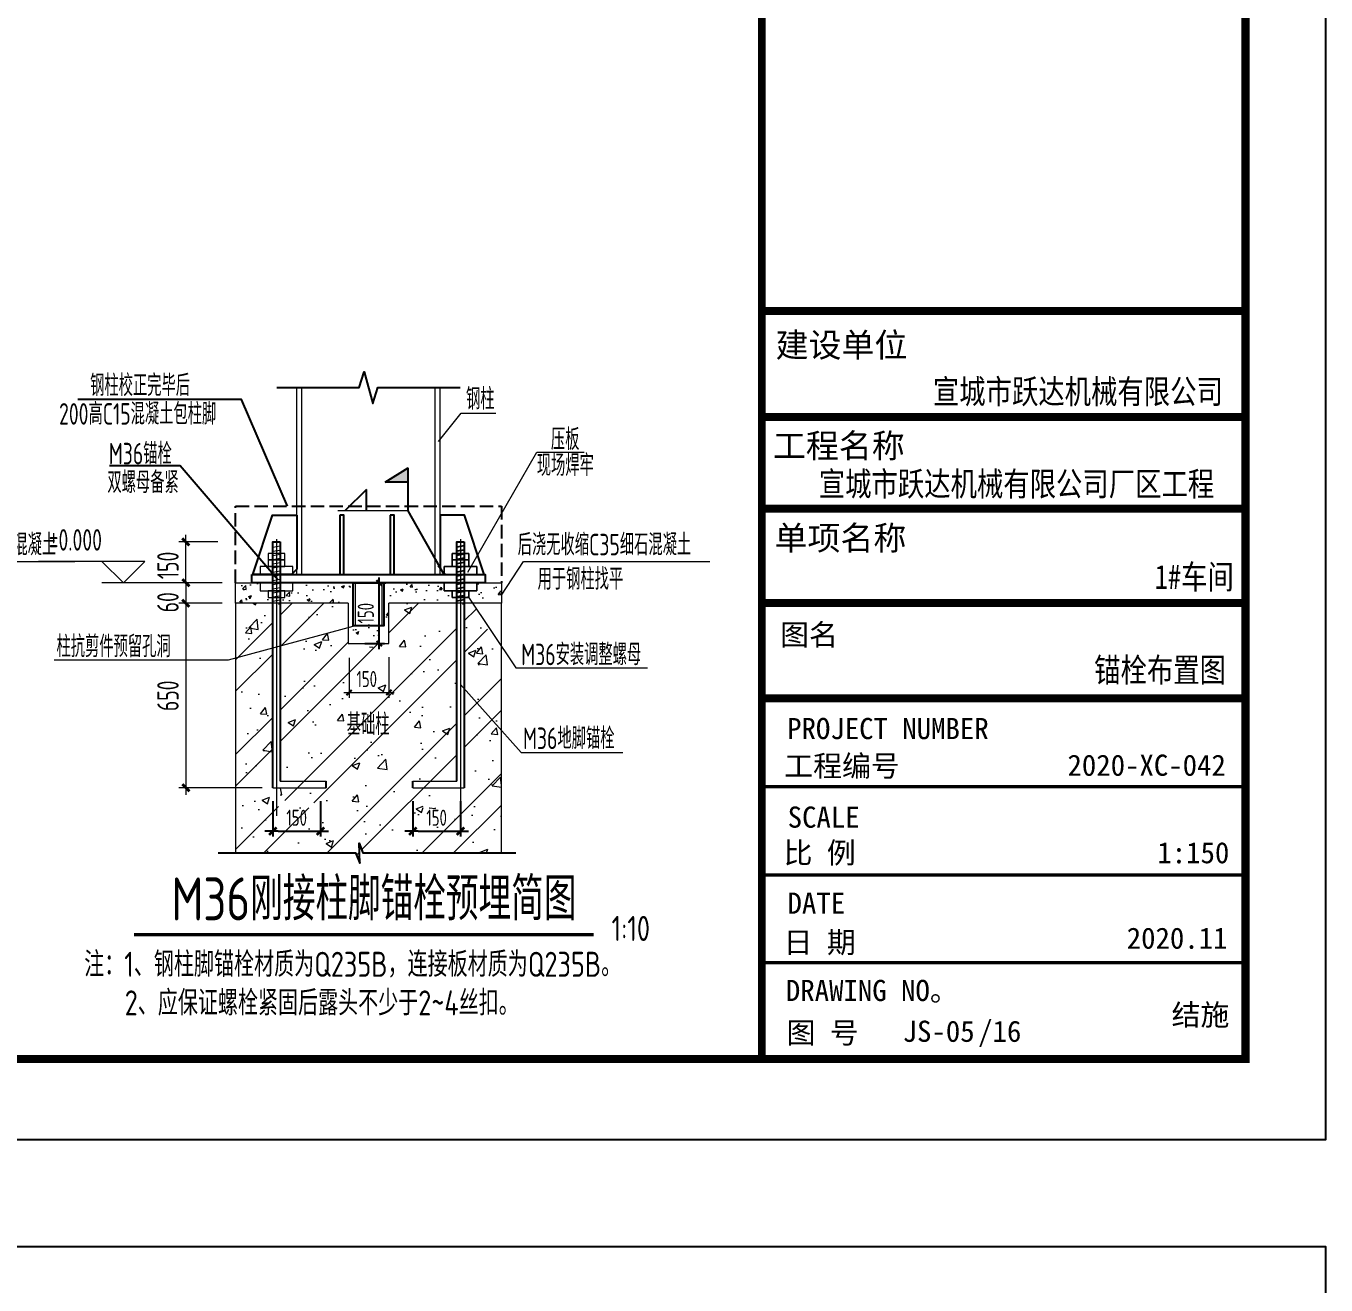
# Model space of a CAD drawing. Extents: x 69728788 to 149766163, y 20718153 to 43663798.
# Drawn here: x 74908343 to 74932569, y 21604096 to 21627556 of the extents above; entities that cross this region are included whole.
import ezdxf
from ezdxf.enums import TextEntityAlignment as Align

# ---------------------------------------------------------------- set-up
doc = ezdxf.new("R2010")
doc.units = 0
doc.header["$LTSCALE"] = 1000
doc.header["$MEASUREMENT"] = 0
doc.linetypes.add('DASH', pattern=[0.35, 0.25, -0.1])
doc.linetypes.add('HIDDEN', pattern=[0.375, 0.25, -0.125])
doc.layers.get('0').update_dxf_attribs({"linetype": 'CONTINUOUS'})
doc.layers.get('DEFPOINTS').update_dxf_attribs({"linetype": 'CONTINUOUS'})
for name, color, linetype in [('A-1', 1, 'CONTINUOUS'), ('AXIS', 3, 'CONTINUOUS'), ('BOLT', 2, 'CONTINUOUS'), ('COLU', 7, 'CONTINUOUS'), ('DIM', 3, 'CONTINUOUS'), ('NUM', 7, 'CONTINUOUS'), ('PUB_TITLE', 4, 'CONTINUOUS'), ('TEXT', 7, 'CONTINUOUS'), ('THIN', 7, 'CONTINUOUS'), ('WALL', 4, 'CONTINUOUS'), ('WELD', 7, 'CONTINUOUS'), ('图框', 253, 'CONTINUOUS'), ('引线', 254, 'CONTINUOUS'), ('虚线', 5, 'HIDDEN'), ('钢板', 4, 'CONTINUOUS'), ('钢柱', 3, 'CONTINUOUS')]:
    doc.layers.add(name, color=color, linetype=linetype)
for name, color, linetype, lineweight in [('加强板', 3, 'CONTINUOUS', 20), ('填满-深', 8, 'CONTINUOUS', 5), ('砼柱', 7, 'CONTINUOUS', 20)]:
    doc.layers.add(name, color=color, linetype=linetype, lineweight=lineweight)
doc.styles.add('-黑体', font='simhei.ttf')
doc.styles.add('TSSD_Dimension', font='Tssdeng.shx', dxfattribs={"width": 0.7, "bigfont": 'hztxt.shx'})
doc.styles.add('TSSD_Label', font='tssdeng.shx', dxfattribs={"width": 0.6, "bigfont": 'hztxt.shx'})
doc.styles.add('TSSD_NORM', font='Tssdeng.shx', dxfattribs={"width": 0.65, "bigfont": 'hztxt.shx'})
doc.styles.add('TSSD_Rein', font='atssdeng.shx', dxfattribs={"width": 0.7, "bigfont": 'atssdchn.shx'})
doc.styles.add('宋体', font='', dxfattribs={"width": 0.8})
doc.styles.add('黑体', font='simhei.ttf', dxfattribs={"width": 0.6, "height": 4.3})
doc.styles.get('宋体').set_extended_font_data('SimSun')
doc.dimstyles.new('TSSD_100_100', dxfattribs={"dimtxt": 300, "dimasz": 100, "dimexe": 100, "dimexo": 250, "dimgap": 100, "dimtad": 1, "dimdec": 0, "dimzin": 0, "dimdsep": 46, "dimtxsty": 'TSSD_Dimension', "dimblk": '_tsdbk', "dimcen": 0, "dimclrt": 7, "dimadec": 0, "dimazin": 0, "dimtfac": 1, "dimtdec": 0, "dimtix": 1, "dimtmove": 2, "dimatfit": 3, "dimldrblk": '_tsdbk', "dimfxl": 250, "dimtolj": 1, "dimtzin": 0, "dimarcsym": 0})
doc.dimstyles.new('TSSD_20_100', dxfattribs={"dimtxt": 300, "dimasz": 100, "dimexe": 100, "dimexo": 250, "dimgap": 100, "dimtad": 1, "dimdec": 0, "dimlfac": 0.2, "dimzin": 0, "dimdsep": 46, "dimtxsty": 'TSSD_Dimension', "dimblk": 'ARCHTICK', "dimcen": 0, "dimdle": 100, "dimclrt": 7, "dimadec": 0, "dimazin": 0, "dimtfac": 1, "dimtdec": 0, "dimtix": 1, "dimtmove": 2, "dimatfit": 3, "dimfxl": 1, "dimtolj": 1, "dimtzin": 0, "dimarcsym": 0})
doc.dimstyles.new('TSSD_LEADER_STYLE_200.0', dxfattribs={"dimtxt": 0.18, "dimasz": 200, "dimexe": 0.18, "dimexo": 0.0625, "dimgap": 0.09, "dimtad": 0, "dimtih": 1, "dimtoh": 1, "dimdec": 4, "dimzin": 0, "dimdsep": 46, "dimtxsty": 'Standard', "dimcen": 0.09, "dimadec": 0, "dimazin": 0, "dimtfac": 1, "dimtdec": 4, "dimtofl": 0, "dimtmove": 0, "dimatfit": 3, "dimfxl": 1, "dimtolj": 1, "dimtzin": 0, "dimarcsym": 0})
pattern_1 = [(10, (75202589.76, 21417710.86), (-13.230337, 75.032972), [])]

# ---------------------------------------------------------------- blocks, each defined once
blk = doc.blocks.new('_ArchTick')
at = {"color": 0, "linetype": 'ByBlock', "const_width": 0.4}
blk.add_lwpolyline([(-0.5, -0.5), (0.5, 0.5)], dxfattribs=at)
blk = doc.blocks.new('*D363')
at = {"layer": 'DEFPOINTS', "color": 0}
for p in [(74914401, 21617181), (74914925, 21617181), (74914406, 21616047)]:
    blk.add_point(p, dxfattribs=at)
at = {"layer": 'DIM', "color": 0, "lineweight": -2}
for p, q in [((74914651, 21617181), (74915025, 21617181)), ((74914925, 21615947), (74914925, 21617281)), ((74914656, 21616047), (74915025, 21616047))]:
    blk.add_line(p, q, dxfattribs=at)
at = {"layer": 'DIM', "color": 0, "lineweight": -2, "xscale": 100, "yscale": 100, "zscale": 100}
for p, rotation in [((74914925, 21617181), 90), ((74914925, 21616047), 270)]:
    blk.add_blockref('_ArchTick', p, dxfattribs=dict(at, rotation=rotation))
at = {"layer": 'DIM', "color": 7, "lineweight": 5, "insert": (74914675, 21616614), "char_height": 300, "attachment_point": 5, "rotation": 90, "style": 'TSSD_Dimension'}
blk.add_mtext('\\A1;150', dxfattribs=at)
blk = doc.blocks.new('_WELD001')
at = {"linetype": 'ByBlock'}
h = blk.add_hatch(color=0, dxfattribs=at)
h.paths.add_polyline_path([(0.8, 1), (0, 1.5), (0, 1)])
edge = h.paths.add_edge_path()
edge.add_line((0, 0), (0, 1.5))
at = {"color": 0, "linetype": 'ByBlock'}
for p, q in [((0, 0), (0, 1.5)), ((0.8, 1), (0, 1.5)), ((0, 1), (0.8, 1))]:
    blk.add_line(p, q, dxfattribs=at)
blk = doc.blocks.new('_WELD004')
at = {"color": 0, "linetype": 'ByBlock'}
for p, q in [((0, 1), (1, 0)), ((0, 0), (0, 1))]:
    blk.add_line(p, q, dxfattribs=at)
blk = doc.blocks.new('_tsdbk')
blk.add_line((-1, 0), (1.5, 0))
at = {"const_width": 0.5}
blk.add_lwpolyline([(-0.7, -0.7), (0.7, 0.7)], dxfattribs=at)
blk = doc.blocks.new('*D364')
at = {"layer": 'DEFPOINTS', "color": 0}
for p in [(74915551, 21613361), (74916440, 21613361), (74916440, 21612553)]:
    blk.add_point(p, dxfattribs=at)
at = {"layer": 'DIM', "color": 0, "lineweight": -2}
for p, q in [((74915551, 21613111), (74915551, 21612453)), ((74916440, 21613111), (74916440, 21612453)), ((74915651, 21612553), (74916340, 21612553))]:
    blk.add_line(p, q, dxfattribs=at)
at = {"layer": 'DIM', "color": 0, "lineweight": -2, "xscale": 100, "yscale": 100, "zscale": 100, "rotation": 180}
blk.add_blockref('_tsdbk', (74915551, 21612553), dxfattribs=at)
at = {"layer": 'DIM', "color": 0, "lineweight": -2, "xscale": 100, "yscale": 100, "zscale": 100}
blk.add_blockref('_tsdbk', (74916440, 21612553), dxfattribs=at)
at = {"layer": 'DIM', "color": 7, "insert": (74915995, 21612803), "char_height": 300, "attachment_point": 5, "style": 'TSSD_Dimension'}
blk.add_mtext('\\A1;150', dxfattribs=at)
blk = doc.blocks.new('*D365')
at = {"layer": 'DEFPOINTS', "color": 0}
for p in [(74912942, 21613361), (74913831, 21613361), (74913831, 21612553)]:
    blk.add_point(p, dxfattribs=at)
at = {"layer": 'DIM', "color": 0, "lineweight": -2}
for p, q in [((74912942, 21613111), (74912942, 21612453)), ((74913831, 21613111), (74913831, 21612453)), ((74913042, 21612553), (74913731, 21612553))]:
    blk.add_line(p, q, dxfattribs=at)
at = {"layer": 'DIM', "color": 0, "lineweight": -2, "xscale": 100, "yscale": 100, "zscale": 100, "rotation": 180}
blk.add_blockref('_tsdbk', (74912942, 21612553), dxfattribs=at)
at = {"layer": 'DIM', "color": 0, "lineweight": -2, "xscale": 100, "yscale": 100, "zscale": 100}
blk.add_blockref('_tsdbk', (74913831, 21612553), dxfattribs=at)
at = {"layer": 'DIM', "color": 7, "insert": (74913387, 21612803), "char_height": 300, "attachment_point": 5, "style": 'TSSD_Dimension'}
blk.add_mtext('\\A1;150', dxfattribs=at)

msp = doc.modelspace()

# ---------------------------------------------------------------- hatches: boundary and pattern name
at = {"layer": '填满-深'}
h = msp.add_hatch(dxfattribs=at)
h.set_pattern_fill('_USER', color=256, scale=76.190476, angle=10, style=0, pattern_type=0)
h.set_pattern_definition(pattern_1)
h.paths.add_polyline_path([(74912942.5, 21617923.3), (74913079.6, 21617923.3), (74913079.6, 21616780.4), (74912942.5, 21616780.4)])
h = msp.add_hatch(dxfattribs=at)
h.set_pattern_fill('_USER', color=256, scale=76.190476, angle=10, style=0, pattern_type=0)
h.set_pattern_definition(pattern_1)
h.paths.add_polyline_path([(74912942.5, 21617923.3), (74913079.6, 21617923.3), (74913079.6, 21616780.4), (74912942.5, 21616780.4)])
h = msp.add_hatch(dxfattribs=at)
h.set_pattern_fill('_USER', color=256, scale=76.190476, angle=10, style=0, pattern_type=0)
h.set_pattern_definition([(10, (75206018.33, 21417722.82), (-13.230337, 75.032972), [])])
h.paths.add_polyline_path([(74916371, 21617935.3), (74916508.2, 21617935.3), (74916508.2, 21616792.4), (74916371, 21616792.4)])
h = msp.add_hatch(dxfattribs=at)
h.set_pattern_fill('_USER', color=256, scale=76.190476, angle=10, style=0, pattern_type=0)
h.set_pattern_definition([(10, (75206018.33, 21417710.86), (-13.230337, 75.032972), [])])
h.paths.add_polyline_path([(74916371, 21617923.3), (74916508.2, 21617923.3), (74916508.2, 21616780.4), (74916371, 21616780.4)])
h = msp.add_hatch(dxfattribs=at)
h.set_pattern_fill('AR-CONC', color=256, scale=76.190476, style=0)
h.set_pattern_definition([(50, (74714741.17, 21586177.7), (546.4839, -47.81115), [57.1429, -628.5714]), (355, (74714741.17, 21586177.7), (-105.7153, 573.0988), [45.7143, -502.8571]), (100.4514, (74714786.7, 21586173.7), (440.769, 525.2873), [48.564, -534.2035]), (46.1842, (74714741.2, 21586330.1), (813.136, -126.1097), [85.7143, -942.857]), (96.6356, (74714808.9, 21586319.56), (712.124, 742.185), [72.846, -801.305]), (351.1842, (74714741.2, 21586330.1), (712.1234, 742.1856), [68.5714, -754.2857]), (21, (74714817.36, 21586291.97), (454.7863, -306.75725), [57.1429, -628.5714]), (326, (74714817.36, 21586291.97), (185.3831, 552.4953), [45.7143, -502.8571]), (71.4514, (74714855.26, 21586266.4), (640.1696, 245.7375), [48.564, -534.2035]), (37.5, (74714741.17, 21586177.69), (9.26465, 253.63341), [0, -496.7619, 0, -510.4762, 0, -504.7619]), (7.5, (74714741.17, 21586177.69), (200.43393, 300.50416), [0, -291.0476, 0, -485.33333, 0, -192.38095]), (327.5, (74714571.27, 21586177.69), (406.72186, -17.18466), [0, -190.4762, 0, -594.2857, 0, -788.57143]), (317.5, (74714495.08, 21586177.7), (444.3323, 76.27046), [0, -247.61905, 0, -394.6667, 0, -560])])
h.paths.add_polyline_path([(74912942.5, 21616906.5), (74912858.6, 21616906.5), (74912858.6, 21617028.4), (74912706.3, 21617028.4), (74912706.3, 21617180.8), (74912249.1, 21617180.8), (74912249.1, 21616799.8), (74912942.5, 21616799.8)])
h.paths.add_polyline_path([(74914441.9, 21617180.8), (74913315.8, 21617180.8), (74913315.8, 21617028.4), (74913163.4, 21617028.4), (74913163.4, 21616906.5), (74913079.6, 21616906.5), (74913079.6, 21616799.8), (74914344.4, 21616799.8), (74914344.4, 21616183.6), (74914725.3, 21616183.6), (74914725.3, 21616517.7), (74914441.9, 21616517.7)])
h.paths.add_polyline_path([(74916134.8, 21617180.8), (74915008.8, 21617180.8), (74915008.8, 21616517.7), (74914725.3, 21616517.7), (74914725.3, 21616183.6), (74915106.3, 21616183.6), (74915106.3, 21616799.8), (74916371, 21616799.8), (74916371, 21616906.5), (74916287.2, 21616906.5), (74916287.2, 21617028.4), (74916134.8, 21617028.4)])
h.paths.add_polyline_path([(74917201.5, 21617180.8), (74916744.4, 21617180.8), (74916744.4, 21617028.4), (74916680.9, 21617028.4), (74916941, 21616799.8), (74917201.5, 21616799.8)])
h.paths.add_polyline_path([(74915211.1, 21616678.6), (74915211.1, 21617019.9), (74915461.1, 21617019.9), (74915461.1, 21616678.6)], flags=25)
h = msp.add_hatch(dxfattribs=at)
h.set_pattern_fill('ANSI32', color=256, scale=3333.333333, style=0)
h.set_pattern_definition([(45, (74714741.2, 21586177.7), (-883.8835, 883.8835), []), (45, (74715330.4, 21586177.7), (-883.8835, 883.8835), [])])
h.paths.add_polyline_path([(74916371, 21616799.8), (74915106.3, 21616799.8), (74915106.3, 21616046.9), (74914725.3, 21616046.9), (74914725.3, 21612150.5), (74917201.5, 21612150.5), (74917201.5, 21615869.1), (74916656.4, 21616799.8), (74916508.2, 21616799.8), (74916508.2, 21613180.8, -0.4142136), (74916317.7, 21612990.3), (74915746.3, 21612990.3), (74915746.3, 21613127.4), (74916332.9, 21613127.4, 0.4142136), (74916371, 21613165.5)])
h.paths.add_polyline_path([(74913079.6, 21613165.5, 0.4142136), (74913117.7, 21613127.4), (74913704.4, 21613127.4), (74913704.4, 21612990.3), (74913132.9, 21612990.3, -0.4142136), (74912942.5, 21613180.8), (74912942.5, 21616799.8), (74912249.1, 21616799.8), (74912249.1, 21612150.5), (74914481.6, 21612150.5), (74914566.8, 21611958.5), (74914549.7, 21612328.5), (74914616.7, 21612150.5), (74914725.3, 21612150.5), (74914725.3, 21616046.9), (74914344.4, 21616046.9), (74914344.4, 21616799.8), (74913079.6, 21616799.8)])
h.paths.add_polyline_path([(74914345.6, 21614644.3), (74915057.6, 21614644.3), (74915057.6, 21615036.7), (74914345.6, 21615036.7)], flags=9)
h = msp.add_hatch(dxfattribs=at)
h.set_pattern_fill('AR-CONC', color=256, scale=200, style=0)
h.set_pattern_definition([(50, (74714741.2, 21586177.7), (1434.5204, -125.504), [150, -1650]), (355, (74714741.2, 21586177.7), (-277.503, 1504.384), [120, -1320]), (100.4514, (74714860.7, 21586167.2), (1157.019, 1378.879), [127.48, -1402.284]), (46.1842, (74714741.2, 21586577.7), (2134.482, -331.038), [225, -2475]), (96.6356, (74714919, 21586550), (1869.325, 1948.236), [191.22, -2103.426]), (351.1842, (74714741.2, 21586577.7), (1869.324, 1948.237), [180, -1980]), (21, (74714941.2, 21586477.7), (1193.814, -805.238), [150, -1650]), (326, (74714941.2, 21586477.7), (486.631, 1450.3), [120, -1320]), (71.4514, (74715040.7, 21586410.6), (1680.445, 645.061), [127.48, -1402.284]), (37.5, (74714741.17, 21586177.7), (24.3197, 665.7877), [0, -1304, 0, -1340, 0, -1325]), (7.5, (74714741.2, 21586177.7), (526.139, 788.8234), [0, -764, 0, -1274, 0, -505]), (327.5, (74714295.17, 21586177.7), (1067.6449, -45.1097), [0, -500, 0, -1560, 0, -2070]), (317.5, (74714095.2, 21586177.7), (1166.3723, 200.21), [0, -650, 0, -1036, 0, -1470])])
h.paths.add_polyline_path([(74914725.3, 21612150.5), (74917201.5, 21612150.5), (74917201.5, 21615869.1), (74916656.4, 21616799.8), (74916508.2, 21616799.8), (74916508.2, 21613180.8, -0.4142136), (74916317.7, 21612990.3), (74915746.3, 21612990.3), (74915746.3, 21613127.4), (74916332.9, 21613127.4, 0.4142136), (74916371, 21613165.5), (74916371, 21616799.8), (74915106.3, 21616799.8), (74915106.3, 21615990.3), (74914725.3, 21615990.3)])
h.paths.add_polyline_path([(74913079.6, 21613165.5, 0.4142136), (74913117.7, 21613127.4), (74913704.4, 21613127.4), (74913704.4, 21612990.3), (74913132.9, 21612990.3, -0.4142136), (74912942.5, 21613180.8), (74912942.5, 21615900.4), (74912249.1, 21615738.2), (74912249.1, 21612150.5), (74914481.6, 21612150.5), (74914566.8, 21611958.5), (74914549.7, 21612328.5), (74914616.7, 21612150.5), (74914725.3, 21612150.5), (74914725.3, 21615990.3), (74914344.4, 21615990.3), (74914344.4, 21616228.4), (74913079.6, 21615932.5)])
h.paths.add_polyline_path([(74913011, 21615916.4), (74913079.6, 21615932.5), (74913079.6, 21616799.8), (74913011, 21616799.8)])
h.paths.add_polyline_path([(74912942.5, 21615900.4), (74912942.5, 21616799.8), (74912249.1, 21616799.8), (74912249.1, 21615738.2)])
h.paths.add_polyline_path([(74917201.5, 21615869.1), (74917201.5, 21616570.9), (74916941, 21616799.8), (74916656.4, 21616799.8)], flags=16)
h.paths.add_polyline_path([(74913079.6, 21616799.8), (74913079.6, 21615932.5), (74914344.4, 21616228.4), (74914344.4, 21616799.8)])
h.paths.add_polyline_path([(74914341.4, 21614630.8), (74915130.9, 21614630.8), (74915130.9, 21615079.3), (74914341.4, 21615079.3)], flags=9)

# ---------------------------------------------------------------- linework, layer by layer
msp.add_circle((74916744.4, 21617333.1, 64), 1)
at = {"layer": 'A-1', "lineweight": 5}
msp.add_line((74916160.2, 21617333.1, 64), (74916058.6, 21617434.7, 64), dxfattribs=at)
at = {"layer": 'AXIS', "linetype": 'ByBlock', "lineweight": 5}
for p, q in [((74913011, 21617996.4, 64), (74913011, 21612839.3, 64)), ((74916439.6, 21617996.4, 64), (74916439.6, 21612839.3, 64))]:
    msp.add_line(p, q, dxfattribs=at)
at = {"layer": 'BOLT', "color": 0, "elevation": 64}
for points in [[(74912942.5, 21613360.7), (74912942.5, 21617942.7), (74913079.6, 21617942.7)], [(74913079.6, 21617942.7), (74913079.6, 21613484.1)], [(74916371, 21613484.1), (74916371, 21617942.7), (74916508.2, 21617942.7)], [(74916508.2, 21617942.7), (74916508.2, 21613360.7)], [(74913938.8, 21613360.7), (74913938.8, 21613484.1)], [(74915551.1, 21613360.7), (74915551.1, 21613484.1)]]:
    msp.add_lwpolyline(points, dxfattribs=at)
at = {"layer": 'COLU', "lineweight": 5}
for p, q in [((74912942.5, 21613360.7, 64), (74913938.8, 21613360.7, 64)), ((74913079.6, 21613484.1, 64), (74913938.8, 21613484.1, 64)), ((74915551.1, 21613484.1, 64), (74916371, 21613484.1, 64)), ((74915551.1, 21613360.7, 64), (74916508.2, 21613360.7, 64))]:
    msp.add_line(p, q, dxfattribs=at)
at = {"layer": 'DIM', "lineweight": 5}
for p, q in [((74911915.8, 21617942.7, 64), (74911188.2, 21617942.7, 64)), ((74911321.5, 21617942.7, 64), (74911321.5, 21618076, 64)), ((74911321.5, 21617180.8, 64), (74911321.5, 21617942.7, 64)), ((74911915.8, 21617180.8, 64), (74911188.2, 21617180.8, 64)), ((74911999.1, 21617180.8, 64), (74911221.5, 21617180.8, 64)), ((74911321.5, 21617180.8, 64), (74911321.5, 21617280.8, 64)), ((74911321.5, 21617180.8, 64), (74911321.5, 21617047.4, 64)), ((74911321.5, 21617180.8, 64), (74911321.5, 21616799.8, 64)), ((74911321.5, 21616933.1, 64), (74911321.5, 21613227.3, 64)), ((74911915.8, 21616799.8, 64), (74911188.2, 21616799.8, 64)), ((74911999.1, 21616799.8, 64), (74911221.5, 21616799.8, 64)), ((74911321.5, 21616799.8, 64), (74911321.5, 21616699.8, 64)), ((74912746.3, 21613360.7, 64), (74911188.2, 21613360.7, 64))]:
    msp.add_line(p, q, dxfattribs=at)
at = {"layer": 'DIM', "lineweight": 9}
for p, q in [((74914363.6, 21615780.9), (74914363.6, 21615037.4)), ((74915106.3, 21615796.9), (74915106.3, 21615037.4)), ((74914263.6, 21615137.4), (74915206.3, 21615137.4))]:
    msp.add_line(p, q, dxfattribs=at)
at = {"layer": 'NUM', "const_width": 66.7, "elevation": 64}
msp.add_lwpolyline([(74918918.6, 21610623.9), (74910352.4, 21610623.9)], dxfattribs=at)
at = {"layer": 'PUB_TITLE'}
for points in [[(74843468.9, 21606808.9), (74932568.9, 21606808.9), (74932568.9, 21669808.9), (74843468.9, 21669808.9)], [(74843468.9, 21541808.9), (74932568.9, 21541808.9), (74932568.9, 21604808.9), (74843468.9, 21604808.9)]]:
    msp.add_lwpolyline(points, close=True, dxfattribs=at)
at = {"layer": 'PUB_TITLE', "const_width": 150}
msp.add_lwpolyline([(74847218.9, 21608308.9), (74931068.9, 21608308.9), (74931068.9, 21668308.9), (74847218.9, 21668308.9)], close=True, dxfattribs=at)
at = {"layer": 'TEXT', "lineweight": 9, "elevation": 64}
for points in [[(74916028, 21619815.6), (74916454.6, 21620344.3), (74917098.9, 21620344.3)], [(74916575.9, 21617381.2), (74917865.2, 21619615.1), (74918742, 21619615.1)], [(74905367.1, 21616950.8), (74905781.3, 21617574.8), (74909249.9, 21617574.8)], [(74917201.5, 21616950.8), (74917615.8, 21617574.8), (74921084.4, 21617574.8)], [(74916579.3, 21616931.3), (74917468.9, 21615597), (74919923.8, 21615597)], [(74914430.6, 21616365), (74912112.2, 21615738.7), (74908868.1, 21615738.7)], [(74916439.6, 21615283.6), (74917571.7, 21614017.5), (74919463.8, 21614017.5)]]:
    msp.add_lwpolyline(points, dxfattribs=at)
at = {"layer": 'THIN', "lineweight": 5}
for p, q in [((74909758.5, 21617580.8, 64), (74908573.9, 21617580.8, 64)), ((74910158.5, 21617180.8, 64), (74909758.5, 21617580.8, 64)), ((74910558.5, 21617580.8, 64), (74909758.5, 21617580.8, 64)), ((74910158.5, 21617180.8, 64), (74910558.5, 21617580.8, 64)), ((74911321.5, 21617180.8, 64), (74909758.5, 21617180.8, 64)), ((74910158.5, 21617180.8, 64), (74910158.5, 21617180.8, 64))]:
    msp.add_line(p, q, dxfattribs=at)
at = {"layer": 'THIN'}
msp.add_lwpolyline([(74913018.6, 21620817.6), (74914552, 21620817.6), (74914645.3, 21621110.9), (74914805.3, 21620524.3), (74914898.6, 21620817.6), (74916432, 21620817.6)], dxfattribs=at)
at = {"layer": 'WELD', "lineweight": 5}
msp.add_line((74915461.7, 21618521.5, 64), (74914153.9, 21618521.5, 64), dxfattribs=at)
at = {"layer": '加强板', "elevation": 64}
for points in [[(74913163.4, 21617729.3), (74912858.6, 21617729.3), (74912858.6, 21617607.4), (74913163.4, 21617607.4)], [(74913163.4, 21617729.3), (74912858.6, 21617729.3), (74912858.6, 21617607.4), (74913163.4, 21617607.4)], [(74916287.2, 21617729.3), (74916592, 21617729.3), (74916592, 21617607.4), (74916287.2, 21617607.4)], [(74916592, 21617729.3), (74916287.2, 21617729.3), (74916287.2, 21617607.4), (74916592, 21617607.4)], [(74913315.8, 21617485.5), (74912706.3, 21617485.5), (74912706.3, 21617333.1), (74913315.8, 21617333.1)], [(74913315.8, 21617485.5), (74912706.3, 21617485.5), (74912706.3, 21617333.1), (74913315.8, 21617333.1)], [(74913163.4, 21617607.4), (74912858.6, 21617607.4), (74912858.6, 21617485.5), (74913163.4, 21617485.5)], [(74913163.4, 21617607.4), (74912858.6, 21617607.4), (74912858.6, 21617485.5), (74913163.4, 21617485.5)], [(74916134.8, 21617485.5), (74916744.4, 21617485.5), (74916744.4, 21617333.1), (74916134.8, 21617333.1)], [(74916744.4, 21617485.5), (74916134.8, 21617485.5), (74916134.8, 21617333.1), (74916744.4, 21617333.1)], [(74916287.2, 21617607.4), (74916592, 21617607.4), (74916592, 21617485.5), (74916287.2, 21617485.5)], [(74916592, 21617607.4), (74916287.2, 21617607.4), (74916287.2, 21617485.5), (74916592, 21617485.5)], [(74913315.8, 21617180.8), (74912706.3, 21617180.8), (74912706.3, 21617028.4), (74913315.8, 21617028.4)], [(74913315.8, 21617180.8), (74912706.3, 21617180.8), (74912706.3, 21617028.4), (74913315.8, 21617028.4)], [(74916134.8, 21617180.8), (74916744.4, 21617180.8), (74916744.4, 21617028.4), (74916134.8, 21617028.4)], [(74916744.4, 21617180.8), (74916134.8, 21617180.8), (74916134.8, 21617028.4), (74916744.4, 21617028.4)], [(74913163.4, 21617028.4), (74912858.6, 21617028.4), (74912858.6, 21616906.5), (74913163.4, 21616906.5)], [(74913163.4, 21617028.4), (74912858.6, 21617028.4), (74912858.6, 21616906.5), (74913163.4, 21616906.5)], [(74916287.2, 21617028.4), (74916592, 21617028.4), (74916592, 21616906.5), (74916287.2, 21616906.5)], [(74916592, 21617028.4), (74916287.2, 21617028.4), (74916287.2, 21616906.5), (74916592, 21616906.5)]]:
    msp.add_lwpolyline(points, close=True, dxfattribs=at)
at = {"layer": '图框', "color": 4}
for points, const_width in [([(74922055.1, 21668308.9), (74922055.1, 21608308.9)], 147.9), ([(74922055.1, 21622245.8), (74931036.2, 21622245.8)], 149.4), ([(74922055.1, 21620270.3), (74931038.9, 21620270.3)], 149.4), ([(74922055.1, 21618561.3), (74931068.9, 21618561.3)], 149.4), ([(74922055.1, 21616805.2), (74931068.9, 21616805.2)], 149.4), ([(74922055.1, 21615028.4), (74931068.9, 21615028.4)], 149.4), ([(74922055.1, 21613380.1), (74931068.9, 21613380.1)], 60.5), ([(74922055.1, 21611734.7), (74931068.9, 21611734.7)], 60.5), ([(74922055.1, 21610101.7), (74931068.9, 21610101.7)], 60.5)]:
    msp.add_lwpolyline(points, dxfattribs=dict(at, const_width=const_width))
at = {"layer": '图框', "color": 0, "const_width": 60.5}
msp.add_lwpolyline([(74922518.9, 21622245.8), (74931036.2, 21622245.8)], dxfattribs=at)
at = {"layer": '引线', "elevation": 64}
for points in [[(74913216, 21618609.3), (74912358.8, 21620599.1), (74909307.9, 21620599.1)], [(74913032.7, 21617237), (74911218.3, 21619362), (74909899.8, 21619362)], [(74911921.2, 21612150.5), (74914481.6, 21612150.5), (74914566.8, 21611958.5), (74914549.7, 21612328.5), (74914616.7, 21612150.5), (74917470.3, 21612150.5)]]:
    msp.add_lwpolyline(points, dxfattribs=at)
at = {"layer": '砼柱', "lineweight": 5}
for p, q in [((74912249.1, 21616799.8, 64), (74912249.1, 21612150.5, 64)), ((74914344.4, 21616799.8, 64), (74912249.1, 21616799.8, 64)), ((74917201.5, 21616799.8, 64), (74915106.3, 21616799.8, 64)), ((74917201.5, 21612150.5, 64), (74917201.5, 21616799.8, 64))]:
    msp.add_line(p, q, dxfattribs=at)
at = {"layer": '砼柱', "elevation": 64}
for points in [[(74914344.4, 21616799.8), (74912249.1, 21616799.8), (74912249.1, 21617180.8), (74917201.5, 21617180.8), (74917201.5, 21616799.8), (74915106.3, 21616799.8)], [(74914344.4, 21616799.8), (74914344.4, 21616046.9), (74915106.3, 21616046.9), (74915106.3, 21616799.8)]]:
    msp.add_lwpolyline(points, dxfattribs=at)
at = {"layer": '虚线', "linetype": 'DASH', "elevation": 64}
msp.add_lwpolyline([(74912249.1, 21617180.8), (74912249.1, 21618609.3), (74917201.5, 21618609.3), (74917201.5, 21617180.8)], dxfattribs=at)
at = {"layer": '钢板', "elevation": 64}
for points in [[(74913392, 21618439.6), (74913392, 21617434.7), (74913290.4, 21617333.1), (74912569.1, 21617333.1), (74912934.8, 21618439.6), (74913392, 21618439.6)], [(74916058.6, 21618439.6), (74916058.6, 21617434.7), (74916160.2, 21617333.1), (74916881.5, 21617333.1), (74916515.8, 21618439.6), (74916058.6, 21618439.6)]]:
    msp.add_lwpolyline(points, dxfattribs=at)
at = {"layer": '钢柱', "lineweight": 5}
for p, q in [((74913392, 21617333.1, 64), (74913392, 21620817.6, 64)), ((74913483.4, 21617333.1, 64), (74913483.4, 21620817.6, 64)), ((74915967.2, 21617333.1, 64), (74915967.2, 21620817.6, 64)), ((74916058.6, 21617333.1, 64), (74916058.6, 21620817.6, 64)), ((74914477.3, 21617180.8, 64), (74914477.3, 21616381.1, 64)), ((74914973.3, 21617180.8, 64), (74914973.3, 21616381.1, 64))]:
    msp.add_line(p, q, dxfattribs=at)
at = {"layer": '钢柱', "elevation": 64}
for points in [[(74914191.6, 21618439.6), (74914191.6, 21617333.1), (74914267.8, 21617333.1), (74914267.8, 21618439.6)], [(74915127.6, 21618439.6), (74915127.6, 21617333.1), (74915203.7, 21617333.1), (74915203.7, 21618439.6)], [(74912553.9, 21617333.1), (74916896.7, 21617333.1), (74916896.7, 21617180.8), (74912553.9, 21617180.8)], [(74914441.9, 21617180.8), (74915008.8, 21617180.8), (74915008.8, 21616381.1), (74914441.9, 21616381.1)]]:
    msp.add_lwpolyline(points, close=True, dxfattribs=at)

# ---------------------------------------------------------------- block references
at = {"layer": 'DIM', "lineweight": 5}
for p, xscale, yscale, zscale, rotation in [((74911321.5, 21617942.7, 64), 133.3333333320916, 133.3333333320916, 133.3333333333333, 270), ((74911321.5, 21617180.8, 64), 133.3333333320916, 133.3333333320916, 133.3333333333333, 90), ((74911321.5, 21617180.8, 64), 100, 100, 100, 270), ((74911321.5, 21616799.8, 64), 133.3333333320916, 133.3333333320916, 133.3333333333333, 90), ((74911321.5, 21616799.8, 64), 100, 100, 100, 90), ((74911321.5, 21613360.7, 64), 133.3333333320916, 133.3333333320916, 133.3333333333333, 270)]:
    msp.add_blockref('_ArchTick', p, dxfattribs=dict(at, xscale=xscale, yscale=yscale, zscale=zscale, rotation=rotation))
at = {"layer": 'DIM', "lineweight": 9, "xscale": 100, "yscale": 100, "zscale": 100, "rotation": 180}
msp.add_blockref('_ArchTick', (74914363.6, 21615137.4), dxfattribs=at)
at = {"layer": 'DIM', "lineweight": 9, "xscale": 100, "yscale": 100, "zscale": 100}
msp.add_blockref('_ArchTick', (74915106.3, 21615137.4), dxfattribs=at)
at = {"layer": 'WELD'}
for name, p, xscale, yscale, zscale in [('_WELD001', (74915461.7, 21618521.5, 64), -533.3333333283663, 533.3333333320916, 533.3333333333333), ('_WELD004', (74914687.2, 21618521.5, 64), -400, 400, 399.9999999999999)]:
    msp.add_blockref(name, p, dxfattribs=dict(at, xscale=xscale, yscale=yscale, zscale=zscale))

# ---------------------------------------------------------------- texts
at = {"insert": (74925259.2, 21620523.3), "char_height": 2.5, "width": 44.085, "attachment_point": 1}
msp.add_mtext('宣城嘉怡纸箱包装有限公司', dxfattribs=at)
at = {"layer": 'DIM', "color": 7, "style": 'TSSD_Dimension', "width": 0.7}
for s, p in [('150', (74911188.2, 21617249.4, 64)), ('60', (74911188.2, 21616629.9, 64)), ('650', (74911188.2, 21614789.5, 64))]:
    msp.add_text(s, height=400, rotation=90, dxfattribs=at).set_placement(p)
msp.add_text('150', height=300, dxfattribs=at).set_placement((74914500.7, 21615237.4))
at = {"layer": 'TEXT', "lineweight": 5, "style": 'TSSD_Rein'}
for s, height, width, p in [('钢柱校正完毕后', 400, 0.7, (74909537.9, 21620659.6, 64)), ('钢柱', 400, 0.7, (74916542.8, 21620408.9, 64)), ('200高C15混凝土包柱脚', 400, 0.7, (74908958.7, 21620128.6, 64)), ('压板', 400, 0.7, (74918124.6, 21619654.5, 64)), ('现场焊牢', 400, 0.7, (74917861.9, 21619170.6, 64)), ('后浇无收缩C35细石混凝土', 400, 0.7, (74905670.8, 21617692.5, 64)), ('后浇无收缩C35细石混凝土', 400, 0.7, (74917505.2, 21617692.5, 64)), ('用于钢柱找平', 400, 0.7, (74917876.7, 21617050.9, 64)), ('柱抗剪件预留孔洞', 400, 0.7, (74908910.1, 21615794.9, 64)), ('基础柱', 400, 0.7, (74914319.4, 21614342.3, 64)), ('1:10', 466.67, 0.8, (74919254.8, 21610506.9, 64))]:
    msp.add_text(s, height=height, dxfattribs=dict(at, width=width)).set_placement(p)
at = {"layer": 'TEXT', "color": 3, "style": '-黑体', "width": 0.8}
for s, height, p in [('宣城市跃达机械有限公司', 450.225, (74925242.7, 21620520)), ('宣城市跃达机械有限公司厂区工程', 450.225, (74923116.1, 21618799.2)), ('1#车间', 450.22, (74929378.1, 21617065.6)), ('锚栓布置图', 450.22, (74928248.9, 21615331.4))]:
    msp.add_text(s, height=height, dxfattribs=at).set_placement(p)
at = {"layer": 'TEXT', "lineweight": 5, "style": 'TSSD_Label', "width": 0.7}
msp.add_text('%%p0.000', height=400, dxfattribs=at).set_placement((74909758.5, 21617660.8, 64), align=Align.BOTTOM_RIGHT)
at = {"layer": 'TEXT', "lineweight": 5, "style": 'TSSD_Rein', "width": 0.8}
msp.add_text('M36刚接柱脚锚栓预埋简图', height=800, dxfattribs=at).set_placement((74914826.2, 21610890.6, 64), align=Align.CENTER)
at = {"layer": 'TEXT', "color": 0, "lineweight": 5, "style": 'TSSD_NORM', "width": 0.8}
for s, p in [('注：1、钢柱脚锚栓材质为Q235B，连接板材质为Q235B。', (74909427.7, 21609838.7, 64)), ('2、应保证螺栓紧固后露头不少于2~4丝扣。', (74910182.5, 21609119.3))]:
    msp.add_text(s, height=466.667, dxfattribs=at).set_placement(p)
at = {"layer": 'WALL', "lineweight": 5, "style": 'TSSD_Rein', "width": 0.7}
for s, p in [('M36锚栓', (74909885.8, 21619387.7, 64)), ('双螺母备紧', (74909859.6, 21618852.6, 64)), ('M36安装调整螺母', (74917570.3, 21615645.2, 64)), ('M36地脚锚栓', (74917604.3, 21614083.4, 64))]:
    msp.add_text(s, height=400, dxfattribs=at).set_placement(p)
at = {"layer": '图框', "color": 4}
for s, height, style, p in [('建设单位', 450, '黑体', (74922312.5, 21621386.8)), ('工程名称', 450, '黑体', (74922262.7, 21619509.5)), ('单项名称', 450, '黑体', (74922292.7, 21617790.7)), ('图名', 394.42, '黑体', (74922396.6, 21616017.6)), ('工程编号', 394.42, '黑体', (74922473.8, 21613570.7)), ('2020-XC-042', 394.416, '宋体', (74927751.3, 21613584.3)), ('SCALE', 394.42, '黑体', (74922536.6, 21612617.4)), ('比 例', 394.42, '黑体', (74922460.5, 21611952.9)), ('1:150', 394.42, '宋体', (74929426, 21611954.5)), ('DATE', 394.42, '黑体', (74922534.5, 21611014.4)), ('日 期', 394.42, '黑体', (74922460.5, 21610283.7)), ('2020.11', 394.42, '宋体', (74928855.1, 21610362.3)), ('DRAWING NO。', 394.416, '黑体', (74922503.4, 21609387.4)), ('图 号', 394.42, '黑体', (74922516.5, 21608599.8))]:
    msp.add_text(s, height=height, dxfattribs=dict(at, style=style)).set_placement(p)
at = {"layer": '图框', "color": 0, "style": '黑体'}
msp.add_text('PROJECT NUMBER', height=394.416, dxfattribs=at).set_placement((74922527, 21614267.9))
at = {"layer": '图框', "color": 3, "style": '宋体'}
for s, p in [('结施', (74929691.9, 21608933.6)), ('JS-05', (74924679.8, 21608627.3)), ('/16', (74926086.4, 21608627.3))]:
    msp.add_text(s, height=394.42, dxfattribs=at).set_placement(p)

# ---------------------------------------------------------------- dimensions: what is measured, and where the dimension line sits
at = {"layer": 'DIM', "lineweight": 5}
dim = msp.add_linear_dim(base=(74914924.7, 21617180.8, 64), p1=(74914405.9, 21616046.9, 64), p2=(74914401.1, 21617180.8, 64), angle=90, text='150', dimstyle='TSSD_20_100', dxfattribs=at)
dim.commit()
dim.dimension.update_dxf_attribs({"geometry": '*D363', "text_midpoint": (74914674.7, 21616613.8, 64)})
at = {"layer": 'DIM'}
for base, p1, p2, picture, middle in [((74913830.9, 21612552.5), (74912942.5, 21613360.7), (74913830.9, 21613360.7), '*D365', (74913386.7, 21612802.5)), ((74916439.6, 21612552.5), (74915551.1, 21613360.7), (74916439.6, 21613360.7), '*D364', (74915995.4, 21612802.5))]:
    dim = msp.add_linear_dim(base=base, p1=p1, p2=p2, text='150', dimstyle='TSSD_100_100', dxfattribs=at)
    dim.commit()
    dim.dimension.update_dxf_attribs({"geometry": picture, "text_midpoint": middle})

# ---------------------------------------------------------------- leaders
at = {"layer": 'WELD', "lineweight": 5}
msp.add_leader([(74916133.8, 21617333.1), (74915461.7, 21618521.5)], dimstyle='TSSD_LEADER_STYLE_200.0', dxfattribs=at)

doc.saveas('drawing.dxf')
